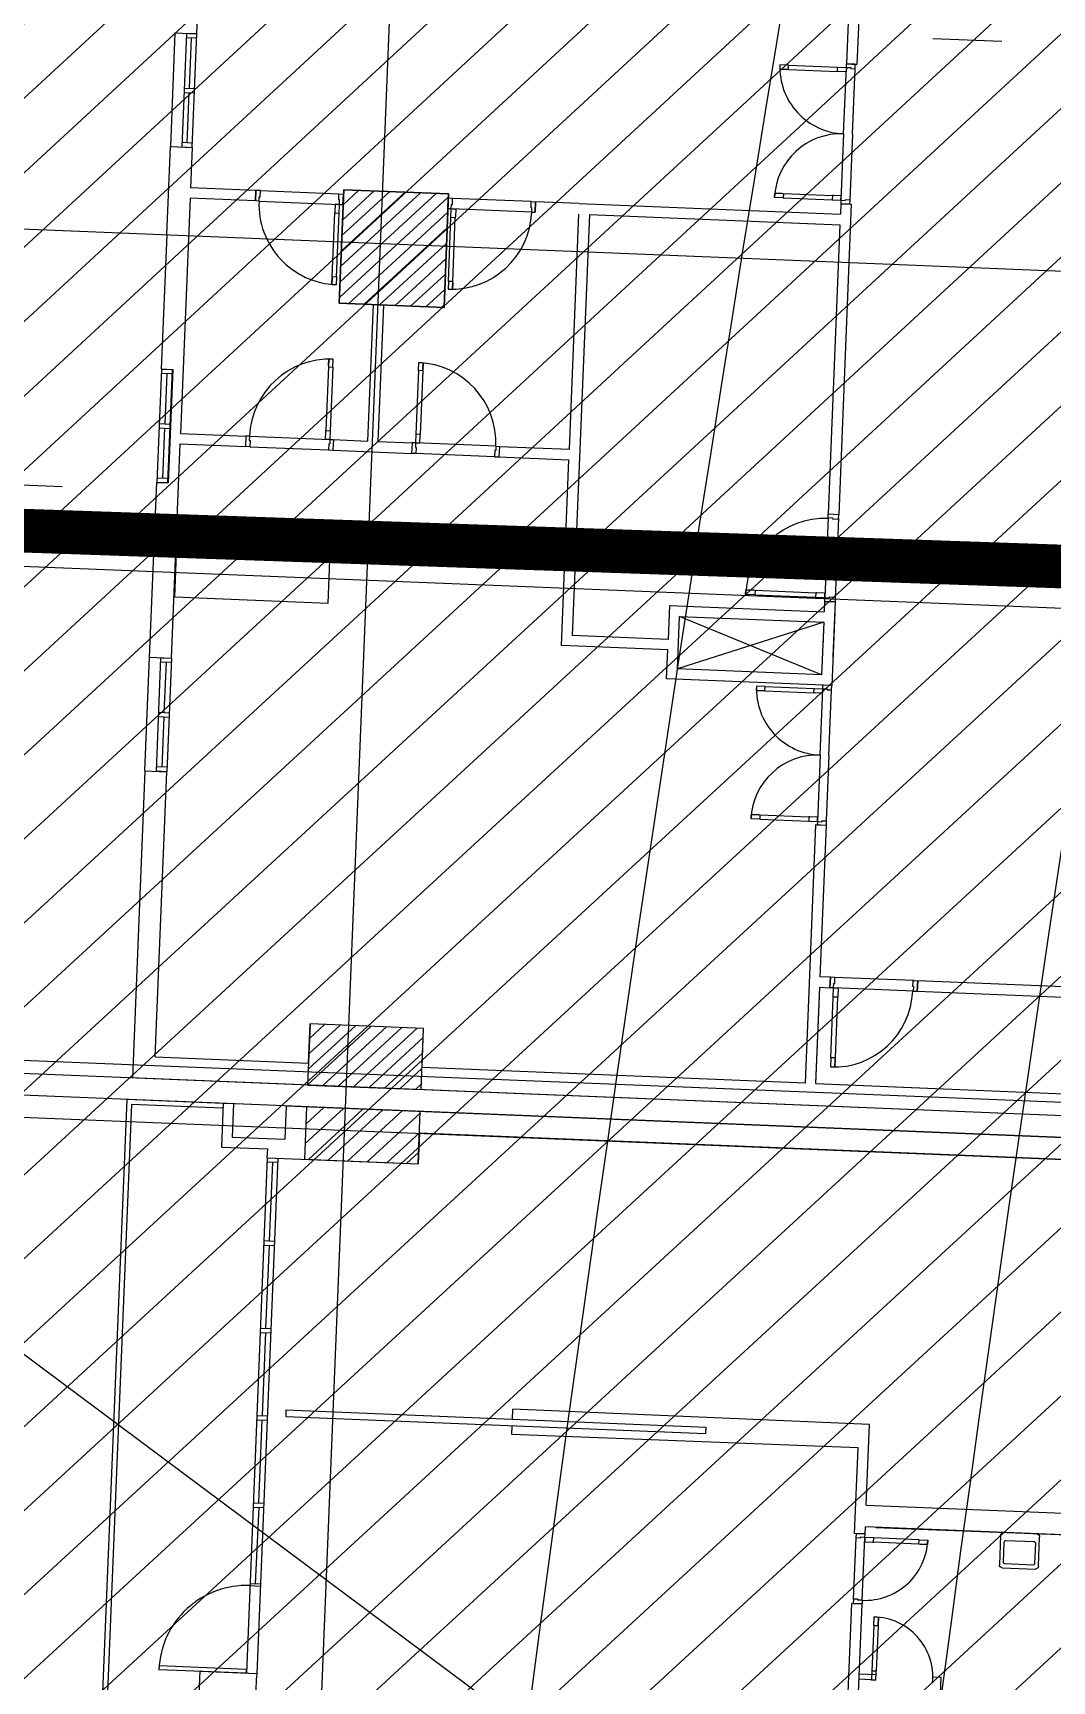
# Model space of a CAD drawing. Extents: x -678889171 to 586587, y -792238163 to 335485.
# Drawn here: x -678784306 to -678772655, y -791964873 to -791946020 of the extents above; entities that cross this region are included whole.
import ezdxf
from ezdxf.enums import TextEntityAlignment as Align

# ---------------------------------------------------------------- set-up
doc = ezdxf.new("R2010")
doc.units = 0
doc.header["$MEASUREMENT"] = 0
doc.layers.get('0').update_dxf_attribs({"color": 8})
for name, color, linetype in [('A-FLOR-PATT', 252, 'Continuous'), ('A-SITE-PATT', 252, 'Continuous'), ('A-WALL', 252, 'Continuous')]:
    doc.layers.add(name, color=color, linetype=linetype)
doc.layers.add('BASEMENT3 LAYOUT$0$A-TABL-TEXT', color=252, linetype='Continuous', lineweight=30)
doc.layers.add('BASEMENT3 LAYOUT$0$HATCH2', color=252, linetype='Continuous', lineweight=15)
doc.styles.add('Ground floor Towers$0$$Bas01-Rname$0$EN-SC', font='swissc.ttf')
doc.styles.add('Ground floor Towers$0$$Bas01-Rname$0$EN-SCL', font='swisscl.ttf')
doc.styles.add('Ground floor Towers$0$04-Ground Floor$0$V2-lower ground$0$LEVEL  FOR LICENSE LOWER GR$0$$LG- LEVEL$0$AR-SR', font='sarb.shx')

# ---------------------------------------------------------------- blocks, each defined once
blk = doc.blocks.new('A$C61C61320')
at = {"layer": 'BASEMENT3 LAYOUT$0$HATCH2'}
h = blk.add_hatch(dxfattribs=at)
h.set_pattern_fill('ANSI31', color=256, scale=5000, style=0)
h.set_pattern_definition([(45, (1320016.062358054, 343948.7931753235), (-441.9417382415922, 441.9417382415922), [])])
h.paths.add_polyline_path([(11086.00013759569, 20764.88754983409), (-87874.57371154218, 20764.88754983409), (-87874.57371154218, -14411.92520058152), (11086.00013759569, -14411.92520058152)])
h = blk.add_hatch(dxfattribs=at)
h.set_pattern_fill('JIS_WOOD', color=256, scale=1000, style=0)
h.set_pattern_definition([(45, (-845211.5632561638, -471074.8112416068), (-499.9999991609842, 499.9999991609843), [])])
edge = h.paths.add_edge_path()
edge.add_line((-87728.88771757309, -14436.92520058164), (11085.99286301623, -14077.61977391216))
edge.add_line((11085.9928630162, -14077.61977391216), (11086.00013759563, -61296.12011963065))
edge.add_line((11086.00013759569, -61296.12011963065), (-23868.16462742418, -60220.57708285929))
edge.add_line((-23868.16462742421, -60220.57708285929), (-23388.15647815715, -47455.2645226442))
edge.add_arc((-38984.06513334403, -44366.02445463254), 15898.9235792472, 348.7958745272753, 525.9866040010601)
edge.add_line((-54409.82303213701, -40516.12001080933), (-55179.78612954497, -49076.3717473704))
edge.add_line((-55179.78612954495, -49076.3717473704), (-87616.00626249687, -47227.09333388295))
edge.add_line((-87616.00626249681, -47227.09333388295), (-87728.88771757303, -14436.92520058164))
for p, q in [((-90972.05168082449, -13828.24198821562), (-77237.17682757345, -13828.24198821562)), ((-77137.17671792745, -14478.24204381582), (-90972.05168028758, -14478.24204381582))]:
    blk.add_line(p, q)
at = {"layer": 'BASEMENT3 LAYOUT$0$A-TABL-TEXT', "const_width": 500}
blk.add_lwpolyline([(-87874.57371154218, -14411.92520058152), (11006.35061529244, -13813.14535745487)], dxfattribs=at)
at = {"layer": 'BASEMENT3 LAYOUT$0$HATCH2'}
blk.add_lwpolyline([(11086.00013759569, 20764.88754983409), (-87874.57371154218, 20764.88754983409), (-87874.57371154218, -14411.92520058152), (11086.00013759569, -14411.92520058152)], close=True, dxfattribs=at)
blk = doc.blocks.new('2')
at = {"layer": 'BASEMENT3 LAYOUT$0$A-TABL-TEXT', "const_width": 500}
blk.add_lwpolyline([(28948.80462125619, 217778.7896551112), (130982.8937054502, 218396.6636916995)], dxfattribs=at)
blk = doc.blocks.new('GR')
at = {"layer": 'A-FLOR-PATT'}
for p, q in [((14105, 206210), (14105, 268485)), ((14105, 206210), (14105, 268485)), ((49525, 196905), (-15202.90004794695, 241219.0248279215)), ((11908.19866207241, 238768.6977118006), (11908.19900824467, 240846.1981943749)), ((19343.52326548564, 240458.5346703607), (19343.52326548564, 238726.1879070061)), ((19463.52326548564, 240458.5346703607), (19463.52326548564, 238726.1879070061)), ((20316.33870204818, 239057.6365864855), (21109.01647860371, 239057.6365864855)), ((11658.19890349785, 238768.6977074288), (11908.19866207241, 238768.6977118006)), ((11658.19890622146, 238768.6945887055), (11658.19891161431, 237468.6945887055)), ((11908.19891161527, 238768.6945887054), (11788.19891161527, 238768.6945887054)), ((11788.19891161527, 238768.6945887054), (11788.19891161496, 237468.6945887055)), ((11907.96081955491, 238718.6945887054), (11788.19891161527, 238718.6945887054)), ((11848.0798655851, 238143.6945887054), (11848.0798655851, 238718.6945887054)), ((11908.19891161496, 237468.6945887055), (11908.19891161527, 238768.6945887054)), ((18683.52326548561, 238686.1879070061), (18583.52326548564, 238686.1879070061)), ((18583.52326548564, 238686.1879070061), (18583.52326548564, 238636.1879070061)), ((18683.52326548561, 238636.1879070061), (18683.52326548561, 238686.1879070061)), ((18683.52326548561, 238686.1879070061), (19243.52326548567, 238686.1879070061)), ((19243.52326548567, 238636.1879070061), (19243.52326548567, 238686.1879070061)), ((19243.52326548567, 238686.1879070061), (19343.52326548564, 238686.1879070061)), ((19343.52326548564, 238726.1879070061), (19463.52326548566, 238726.1879070061)), ((19443.52326548557, 238726.1879070061), (19343.52326548564, 238726.1879070061)), ((19343.52326548564, 238686.1879070061), (19343.52326548564, 238726.1879070061)), ((19343.52326548564, 238686.1879070061), (19393.52326548562, 238686.1879070061)), ((19343.52326548564, 238686.1879070061), (19343.52326548564, 238636.1879070061)), ((19343.52326548564, 237926.1879070061), (19343.52326548564, 238686.1879070061)), ((19393.52326548562, 238686.1879070061), (19393.52326548562, 238676.1879070061)), ((19393.52326548562, 238676.1879070061), (19443.52326548557, 238676.1879070061)), ((19443.52326548557, 238676.1879070061), (19443.52326548557, 238726.1879070061)), ((19443.52326548557, 237926.1879070061), (19443.52326548557, 238676.1879070061)), ((18583.52326548564, 238636.1879070061), (18670.52326548562, 238636.1879070061)), ((18670.52326548562, 238636.1879070061), (18583.52326548564, 238636.1879070061)), ((18583.52326548564, 238636.1879070061), (18683.52326548561, 238636.1879070061)), ((18683.52326548561, 238636.1879070061), (19243.52326548567, 238636.1879070061)), ((19256.52326548567, 238636.1879070061), (19243.52326548567, 238636.1879070061)), ((19343.52326548564, 238636.1879070061), (19256.52326548567, 238636.1879070061)), ((11788.19891161511, 238143.6945887054), (11908.19891161511, 238143.6945887054)), ((11788.19891161511, 238093.6945887054), (11908.19891161511, 238093.6945887054)), ((11848.0798655851, 237518.6945887054), (11848.0798655851, 238093.6945887054)), ((19343.52326548564, 237926.1879070061), (19343.52326548564, 237166.1879070061)), ((19443.52326548557, 237926.1879070061), (19443.52326548557, 237176.1879070061)), ((11658.19884529053, 237468.6945865195), (11908.1989236602, 237468.6945908914)), ((11658.19890213564, 236456.1950698385), (11658.19890210596, 237468.6945865196)), ((11908.19891161498, 237518.6945887054), (11788.19891161527, 237518.6945887054)), ((11788.19891161496, 237468.6945887055), (11908.19891161496, 237468.6945887055)), ((11908.1989236602, 237468.6945908914), (11908.19892362259, 237006.1879071482)), ((18583.52326548564, 237166.1879070061), (18583.52326548564, 237216.1879070061)), ((18583.52326548564, 237216.1879070061), (18670.52326548562, 237216.1879070061)), ((18670.52326548562, 237216.1879070061), (18583.52326548564, 237216.1879070061)), ((18583.52326548564, 237216.1879070061), (18683.52326548561, 237216.1879070061)), ((18683.52326548561, 237216.1879070061), (18683.52326548561, 237166.1879070061)), ((18683.52326548561, 237216.1879070061), (19243.52326548567, 237216.1879070061)), ((19243.52326548567, 237216.1879070061), (19243.52326548567, 237166.1879070061)), ((19256.52326548567, 237216.1879070061), (19243.52326548567, 237216.1879070061)), ((19343.52326548564, 237216.1879070061), (19256.52326548567, 237216.1879070061)), ((19343.52326548564, 237166.1879070061), (19343.52326548564, 237216.1879070061)), ((19393.52326548562, 237176.1879070061), (19443.52326548557, 237176.1879070061)), ((19393.52326548562, 237166.1879070061), (19393.52326548562, 237176.1879070061)), ((19443.52326548557, 237176.1879070061), (19443.52326548557, 237126.1879070061)), ((12656.55980091986, 237006.1879070874), (11908.19892362259, 237006.1879071482)), ((12656.55980091986, 237006.1879070874), (12656.55980091985, 236886.1879070874)), ((12706.5598009199, 237006.1879070874), (12656.5598009199, 237006.1879070874)), ((12656.55980091985, 236886.1879070874), (12656.5598009199, 237006.1879070874)), ((12706.55980091987, 236936.1879070874), (12706.5598009199, 237006.1879070874)), ((12706.5598009199, 237006.1879070874), (13606.55980091958, 237006.1879070874)), ((13606.55980091958, 236936.1879070874), (13606.55980091958, 237006.1879070874)), ((13606.55980091958, 237006.1879070874), (13656.55980091958, 237006.1879070874)), ((13656.55980091953, 236886.1879070874), (13656.55980091958, 237006.1879070874)), ((13659.29500276934, 237055.3712831382), (14859.28548648393, 237055.3800672726)), ((13659.29500276936, 237055.3712831382), (13659.29500276936, 235755.3712831382)), ((14859.29500276936, 237055.3712831382), (13659.29500276936, 237055.3712831382)), ((13659.29500276927, 236883.1169821799), (13831.54930372769, 237055.3712831383)), ((13659.29500276933, 236706.3402868834), (14008.32599902432, 237055.3712831383)), ((13659.29500276933, 236529.5635915867), (14185.10269432096, 237055.3712831383)), ((13659.29500276933, 236352.7868962901), (14361.87938961759, 237055.3712831383)), ((13659.29500276933, 236176.0102009934), (14538.65608491423, 237055.3712831383)), ((13659.29500276933, 235999.2335056968), (14715.4327802108, 237055.3712831383)), ((13659.30451905475, 235755.3624990037), (13659.29500276934, 237055.3712831382)), ((13659.29500276933, 235822.4568104001), (14855.82552953716, 237018.987337168)), ((14906.55980092016, 237006.1879070874), (14856.55980092016, 237006.1879070874)), ((14856.55980092021, 236886.1879070874), (14856.55980092016, 237006.1879070874)), ((14859.28548648393, 237055.3800672726), (14859.29500276934, 235755.3712831382)), ((14859.29500276936, 235755.3712831382), (14859.29500276936, 237055.3712831382)), ((14906.55980092016, 236936.1879070874), (14906.55980092016, 237006.1879070874)), ((15806.55980091984, 237006.1879070874), (14906.55980092016, 237006.1879070874)), ((15806.55980091987, 236936.1879070874), (15806.55980091984, 237006.1879070874)), ((15806.55980091984, 237006.1879070874), (15856.55980091984, 237006.1879070874)), ((15856.55980091989, 237006.1879070061), (15856.55980091989, 236886.1879068516)), ((16356.55980091977, 237006.1879067866), (15856.55980091984, 237006.1879068272)), ((15856.55980091989, 236886.1879070874), (15856.55980091984, 237006.1879070874)), ((16356.55980091977, 237006.1879070061), (19343.52326548564, 237006.1879070061)), ((18683.52326548561, 237166.1879070061), (18583.52326548564, 237166.1879070061)), ((18683.52326548561, 237166.1879070061), (19243.52326548567, 237166.1879070061)), ((19243.52326548567, 237166.1879070061), (19343.52326548564, 237166.1879070061)), ((19343.52326548564, 237166.1879070061), (19393.52326548562, 237166.1879070061)), ((19343.52326548564, 237166.1879070061), (19343.52326548564, 237126.1879070061)), ((19343.52326548564, 237126.1879070061), (19343.52326548564, 237006.1879070061)), ((19343.52326548564, 237126.1879070061), (19463.52326548564, 237126.1879070061)), ((19443.52326548557, 237126.1879070061), (19343.52326548564, 237126.1879070061)), ((19463.52326548564, 237126.1879070061), (19463.52326548564, 233573.861715248)), ((11908.19892361283, 236886.1879071482), (11908.19892339388, 234193.6981915047)), ((12656.55980091985, 236886.1879070874), (11908.19892361283, 236886.1879071482)), ((12696.5598009199, 236886.1879070874), (12656.55980091985, 236886.1879070874)), ((12696.5598009199, 236886.1879070874), (12696.5598009199, 236936.1879070874)), ((12696.5598009199, 236936.1879070874), (12706.55980091987, 236936.1879070874)), ((12696.55980091993, 236886.1879070874), (13616.55980091958, 236886.1879070874)), ((13616.55980091958, 236886.1879070874), (13566.55980091961, 236886.1879070874)), ((13566.55980091961, 236886.1879070874), (13566.55980091961, 236799.1879070874)), ((13566.55980091961, 236799.1879070874), (13566.55980091961, 236786.1879070874)), ((13616.55980091958, 236936.1879070874), (13606.55980091958, 236936.1879070874)), ((13616.55980091958, 236886.1879070874), (13616.55980091958, 236936.1879070874)), ((13616.55980091958, 236786.1879070874), (13616.55980091958, 236886.1879070874)), ((13616.55980091958, 236886.1879070874), (13656.55980091953, 236886.1879070874)), ((13768.98617080413, 235755.3712831383), (14855.82552953716, 236842.2106418713)), ((14896.55980092016, 236886.1879070874), (14856.55980092021, 236886.1879070874)), ((14896.55980092016, 236886.1879070874), (14896.55980092016, 236936.1879070874)), ((14896.55980092016, 236936.1879070874), (14906.55980092016, 236936.1879070874)), ((14896.55980092016, 236786.1879070874), (14896.55980092016, 236886.1879070874)), ((14896.55980092016, 236886.1879070874), (14946.55980092013, 236886.1879070874)), ((15816.55980091981, 236886.1879070874), (14896.55980092016, 236886.1879070874)), ((14946.55980092013, 236886.1879070874), (14946.55980092013, 236799.1879070874)), ((14946.55980092013, 236799.1879070874), (14946.55980092013, 236786.1879070874)), ((15816.55980091984, 236936.1879070874), (15806.55980091987, 236936.1879070874)), ((15816.55980091984, 236886.1879070874), (15816.55980091984, 236936.1879070874)), ((15816.55980091984, 236886.1879070874), (15856.55980091989, 236886.1879070874)), ((16356.55980091985, 234193.6981915048), (16356.55980091977, 236886.1879067866)), ((16476.55980091977, 236886.1879070061), (16476.55980091991, 232066.1981952236)), ((16476.55980091977, 236886.1879070061), (19343.52326548564, 236886.1879070061)), ((19343.52326548564, 236886.1879070061), (19343.52326548564, 233573.861715248)), ((13566.55980091961, 236786.1879070874), (13616.55980091958, 236786.1879070874)), ((13566.55980091961, 236056.1879070876), (13566.55980091961, 236786.1879070874)), ((13616.55980091958, 236056.1879070876), (13616.55980091958, 236786.1879070874)), ((13945.76286610076, 235755.3712831383), (14855.82552953716, 236665.4339465747)), ((14946.55980092013, 236786.1879070874), (14896.55980092016, 236786.1879070874)), ((14896.55980092016, 236056.1879070876), (14896.55980092016, 236786.1879070874)), ((14946.55980092013, 236056.1879070876), (14946.55980092013, 236786.1879070874)), ((58315, 236455), (-2250.000000000029, 236455)), ((11658.19890213564, 236456.1950697523), (11658.19890209065, 234921.642671832)), ((14122.5395613974, 235755.3712831383), (14855.82552953716, 236488.6572512781)), ((14299.31625669403, 235755.3712831383), (14855.82552953716, 236311.8805559814)), ((13566.55980091961, 236056.1879070876), (13616.55980091958, 236056.1879070876)), ((13566.55980091961, 235966.1879070876), (13566.55980091961, 236056.1879070876)), ((13566.55980091961, 235966.1879070876), (13566.55980091961, 236043.1879070876)), ((13566.55980091961, 236043.1879070876), (13566.55980091961, 235966.1879070876)), ((13616.55980091958, 236056.1879070876), (13616.55980091958, 235966.1879070876)), ((14476.09295199066, 235755.3712831383), (14855.82552953728, 236135.1038606849)), ((14946.55980092013, 236056.1879070876), (14896.55980092016, 236056.1879070876)), ((14896.55980092016, 236056.1879070876), (14896.55980092016, 235966.1879070876)), ((14946.55980092013, 235966.1879070876), (14946.55980092013, 236056.1879070876)), ((14946.55980092013, 235966.1879070876), (14946.55980092013, 236043.1879070876)), ((14946.55980092013, 236043.1879070876), (14946.55980092013, 235966.1879070876)), ((13616.55980091958, 235966.1879070876), (13566.55980091961, 235966.1879070876)), ((14652.8696472873, 235755.3712831383), (14855.82552953722, 235958.3271653882)), ((14896.55980092016, 235966.1879070876), (14946.55980092013, 235966.1879070876)), ((13659.29500276936, 235755.3712831382), (14859.29500276936, 235755.3712831382)), ((14859.29500276934, 235755.3712831382), (13659.30451905475, 235755.3624990037)), ((14046.55980091985, 235755.3653337783), (14046.55980091989, 234193.6981915048)), ((14166.55980091985, 235755.3662121987), (14166.55980091989, 234193.6981915047)), ((14829.64634258393, 235755.3712831383), (14855.82552953722, 235781.5504700916)), ((13616.55980091985, 235113.6981915045), (13566.55980091988, 235113.6981915045)), ((13566.55980091988, 235113.6981915045), (13566.55980091988, 235036.6981915045)), ((13566.55980091988, 235036.6981915045), (13566.55980091988, 235113.6981915045)), ((13566.55980091988, 235113.6981915045), (13566.55980091988, 235023.6981915045)), ((13616.55980091985, 235023.6981915045), (13616.55980091985, 235113.6981915045)), ((14596.55980091975, 235023.6981915045), (14596.55980091975, 235113.6981915045)), ((14596.55980091975, 235113.6981915045), (14646.55980091972, 235113.6981915045)), ((14646.55980091972, 235113.6981915045), (14646.55980091972, 235036.6981915045)), ((14646.55980091972, 235036.6981915045), (14646.55980091972, 235113.6981915045)), ((14646.55980091972, 235113.6981915045), (14646.55980091972, 235023.6981915045)), ((11658.19896317475, 234921.6457893555), (11788.1995063474, 234921.6457870373)), ((11663.19907629424, 233621.6457892664), (11663.19907629393, 234921.6457892664)), ((11663.19907629393, 234921.6457892664), (11783.19907629393, 234921.6457892664)), ((11783.19907629393, 234921.6457892664), (11783.19907629424, 233621.6457892664)), ((11788.1995063474, 234921.6457870373), (11788.19950601112, 233621.6426672404)), ((13566.55980091988, 235023.6981915045), (13616.55980091985, 235023.6981915045)), ((13566.55980091988, 235023.6981915045), (13566.55980091988, 234293.6981915047)), ((13616.55980091985, 235023.6981915045), (13616.55980091985, 234293.6981915047)), ((14646.55980091972, 235023.6981915045), (14596.55980091975, 235023.6981915045)), ((14596.55980091975, 235023.6981915045), (14596.55980091975, 234293.6981915047)), ((14646.55980091972, 235023.6981915045), (14646.55980091972, 234293.6981915047)), ((11783.19907629394, 234871.6457892664), (11663.19907629424, 234871.6457892664)), ((11723.08003026406, 234871.6457892664), (11723.08003026406, 234296.6457892664)), ((11663.19907629407, 234296.6457892664), (11783.19907629407, 234296.6457892664)), ((11663.19907629407, 234246.6457892664), (11783.19907629407, 234246.6457892664)), ((11723.08003026406, 234246.6457892664), (11723.08003026406, 233671.6457892664)), ((11908.19892339388, 234193.6981915047), (12656.55980091986, 234193.6981915047)), ((12696.55980092017, 234193.6981915048), (12656.55980092012, 234193.6981915048)), ((12656.55980092012, 234193.6981915048), (12656.55980092017, 234073.6981915048)), ((12656.55980091986, 234193.6981915047), (12656.55980091985, 234073.6981915047)), ((12696.55980092017, 234193.6981915048), (12696.55980092017, 234143.6981915048)), ((12696.5598009202, 234193.6981915048), (13616.55980091985, 234193.6981915048)), ((13566.55980091988, 234293.6981915047), (13616.55980091985, 234293.6981915047)), ((13566.55980091988, 234280.6981915047), (13566.55980091988, 234293.6981915047)), ((13566.55980091988, 234193.6981915048), (13566.55980091988, 234280.6981915047)), ((13616.55980091985, 234193.6981915048), (13566.55980091988, 234193.6981915048)), ((13616.55980091985, 234293.6981915047), (13616.55980091985, 234193.6981915048)), ((13616.55980091985, 234193.6981915048), (13616.55980091985, 234143.6981915048)), ((13616.55980091985, 234193.6981915048), (13656.5598009198, 234193.6981915048)), ((13656.5598009198, 234193.6981915048), (14046.55980091989, 234193.6981915048)), ((13656.5598009198, 234193.6981915048), (13656.55980091985, 234073.6981915048)), ((13656.5598009198, 234193.6981915048), (13656.5598009198, 234073.6981915048)), ((14166.55980091989, 234193.6981915047), (14556.5598009198, 234193.6981915047)), ((14556.5598009198, 234193.6981915048), (14556.5598009198, 234073.6981915047)), ((14596.55980091975, 234193.6981915048), (14556.5598009198, 234193.6981915048)), ((14556.5598009198, 234193.6981915048), (14556.55980091975, 234073.6981915048)), ((14646.55980091972, 234293.6981915047), (14596.55980091975, 234293.6981915047)), ((14596.55980091975, 234293.6981915047), (14596.55980091975, 234193.6981915048)), ((14596.55980091975, 234193.6981915048), (14596.55980091975, 234143.6981915048)), ((14596.55980091975, 234193.6981915048), (14646.55980091972, 234193.6981915048)), ((15516.5598009194, 234193.6981915048), (14596.55980091975, 234193.6981915048)), ((14646.55980091972, 234280.6981915047), (14646.55980091972, 234293.6981915047)), ((14646.55980091972, 234193.6981915048), (14646.55980091972, 234280.6981915047)), ((15516.55980091943, 234193.6981915048), (15516.55980091943, 234143.6981915048)), ((15516.55980091943, 234193.6981915048), (15556.55980091948, 234193.6981915048)), ((15556.55980091989, 234193.6981915048), (16356.55980091985, 234193.6981915048)), ((15556.55980091989, 234193.6981915047), (15556.55980091989, 234073.6981915048)), ((15556.55980091948, 234193.6981915048), (15556.55980091943, 234073.6981915048)), ((11908.19898481485, 231621.6429382163), (11908.19857623083, 234073.6981915047)), ((11908.19857623083, 234073.6981915047), (12656.55980091985, 234073.6981915047)), ((12706.55980092017, 234073.6981915048), (12656.55980092017, 234073.6981915048)), ((12696.55980092017, 234143.6981915048), (12706.55980092014, 234143.6981915048)), ((12706.55980092014, 234143.6981915048), (12706.55980092017, 234073.6981915048)), ((12706.55980092017, 234073.6981915048), (13606.55980091985, 234073.6981915048)), ((13606.55980091985, 234143.6981915048), (13606.55980091985, 234073.6981915048)), ((13616.55980091985, 234143.6981915048), (13606.55980091985, 234143.6981915048)), ((13606.55980091985, 234073.6981915048), (13656.55980091985, 234073.6981915048)), ((13656.5598009198, 234073.6981915047), (14556.5598009198, 234073.6981915048)), ((14606.55980091975, 234073.6981915048), (14556.55980091975, 234073.6981915048)), ((14596.55980091975, 234143.6981915048), (14606.55980091975, 234143.6981915048)), ((14606.55980091975, 234143.6981915048), (14606.55980091975, 234073.6981915048)), ((15506.55980091943, 234073.6981915048), (14606.55980091975, 234073.6981915048)), ((15516.55980091943, 234143.6981915048), (15506.55980091946, 234143.6981915048)), ((15506.55980091946, 234143.6981915048), (15506.55980091943, 234073.6981915048)), ((15506.55980091943, 234073.6981915048), (15556.55980091943, 234073.6981915048)), ((15556.55980091989, 234073.6981915048), (16356.55980091985, 234073.6981915048)), ((16356.55980091991, 231946.1981952236), (16356.55980091985, 234073.6981915048)), ((11658.19896347015, 231621.6429382163), (11658.19896312844, 233621.6426695586)), ((11658.19896312844, 233621.6426695586), (11788.19950601112, 233621.6426672404)), ((11782.96098423387, 233671.6457892664), (11663.19907629424, 233671.6457892664)), ((11783.19907629424, 233621.6457892664), (11663.19907629424, 233621.6457892664)), ((19343.52326548564, 233573.861715248), (19463.52326548563, 233573.861715248)), ((19343.52326548527, 233531.7563033642), (19343.52326548527, 233573.8615599846)), ((19343.52326548527, 233573.8615599846), (19463.52326548548, 233573.8615599847)), ((19343.52326548527, 233531.7563033642), (19396.15483626068, 233531.7563033642)), ((19343.52326548527, 233531.7563033642), (19343.52326548527, 232615.9669718686)), ((19396.15483626068, 233531.7563033642), (19396.15483626068, 233521.2299892091)), ((19396.15483626068, 233521.2299892091), (19463.52326548548, 233521.2299892092)), ((19463.52326548548, 233521.2299892092), (19463.52326548548, 233573.8615599847)), ((19463.52326548524, 233531.7564586276), (19463.52326548524, 232615.9671271321)), ((11918.99694034879, 232918.6981978429), (13668.99657010812, 232918.6981978429)), ((11918.99694034879, 232318.6981978429), (11918.99694034879, 232918.6981978429)), ((13668.99657010812, 232918.6981978429), (13668.99657010812, 232318.6981978429)), ((18438.26024814518, 232615.9669718686), (18438.26024814518, 232668.5985426441)), ((18438.26024814518, 232668.5985426441), (18529.83918129452, 232668.5985426441)), ((18529.83918129452, 232668.5985426441), (18438.26024814518, 232668.5985426441)), ((18438.26024814518, 232668.5985426441), (18543.52338969635, 232668.5985426441)), ((18543.52338969635, 232668.5985426441), (18543.52338969635, 232615.9669718686)), ((18543.52338969635, 232668.5985426441), (19238.26012393422, 232668.5985426441)), ((19238.26012393422, 232668.5985426441), (19238.26012393422, 232615.9669718686)), ((19251.94433233558, 232668.5985426441), (19238.26012393422, 232668.5985426441)), ((19343.52326548527, 232668.5985426441), (19251.94433233558, 232668.5985426441)), ((19343.52326548527, 232615.9669718686), (19343.52326548527, 232668.5985426441)), ((-2250.000000000029, 232605), (106690.0000000001, 232605)), ((18543.52338969635, 232615.9669718686), (18438.26024814518, 232615.9669718686)), ((18543.52338969635, 232615.9669718686), (19238.26012393422, 232615.9669718686)), ((19238.26012393422, 232615.9669718686), (19343.52326548527, 232615.9669718686)), ((19343.52326548527, 232615.9669718686), (19396.15483626068, 232615.9669718686)), ((19343.52326548527, 232615.9669718686), (19343.52326548527, 232573.861715248)), ((19343.52326548564, 232573.861715248), (19343.52326548564, 232453.8617152479)), ((19343.52326548564, 232573.861715248), (19463.52326548564, 232573.861715248)), ((19463.52326548548, 232573.8617152481), (19343.52326548527, 232573.861715248)), ((19396.15483626068, 232626.4932860239), (19463.52326548548, 232626.493286024)), ((19396.15483626068, 232615.9669718686), (19396.15483626068, 232626.4932860239)), ((19463.52326548548, 232626.493286024), (19463.52326548548, 232573.8617152481)), ((19463.52326548564, 232573.861715248), (19463.52326548564, 231946.1981952235)), ((13668.99657010812, 232318.6981978429), (11918.99694034879, 232318.6981978429)), ((17573.52288676775, 232453.8617152479), (17573.52288676775, 232066.1981952236)), ((17573.52288676775, 232453.8617152479), (19343.52326548564, 232453.8617152479)), ((17693.52288676775, 232333.8617152479), (19343.52288676743, 232333.8617152479)), ((17693.52288676775, 231733.8617152479), (17693.52288676775, 232333.8617152479)), ((19343.52288676795, 232333.8617152479), (17693.52288676775, 231733.8617152479)), ((19343.52288676795, 231733.8617152479), (17693.52288676775, 232333.8617152479)), ((19343.52288676743, 232333.8617152479), (19343.52288676743, 231733.8617152479)), ((19343.52326548564, 232333.8617152479), (19343.52326548564, 232066.1981952235)), ((19463.52288676743, 232453.8617152479), (19463.52288676743, 231613.8617152479)), ((17573.52288676775, 231946.1981952236), (16356.55980091991, 231946.1981952236)), ((17573.52288676775, 232066.1981952236), (16476.55980091991, 232066.1981952236)), ((17573.52288676775, 231613.8617152479), (17573.52288676775, 231946.1981952236)), ((19343.52288676743, 231733.8617152479), (17693.52288676775, 231733.8617152479)), ((11658.19896346638, 231621.6429382163, -2.802085448405412e-08), (11908.19899236019, 231621.6429426744, -2.80295689673059e-08)), ((11658.19896303835, 230321.6429369718, -2.802085448405405e-08), (11658.1989684312, 231621.6429369718, -2.802085448405405e-08)), ((11788.19896843216, 230321.6429369718, -2.751100456634101e-08), (11788.19896843185, 231621.6429369718, -2.751100456634101e-08)), ((11788.19896843185, 231621.6429369718, -2.751100456634101e-08), (11908.19896843185, 231621.6429369718, -2.751100456634101e-08)), ((11908.19896843187, 231571.6429369718, -2.811568035833447e-08), (11788.19896843216, 231571.6429369718, -2.751100456634101e-08)), ((11848.07992240199, 231571.6429369718, -2.781274259356694e-08), (11848.07992240199, 230996.6429369718, -2.781274259356694e-08)), ((11908.19896843185, 231621.6429369718, -2.751100456634101e-08), (11908.19896843216, 230321.6429369718, -2.751100456634101e-08)), ((19463.52288676743, 231613.8617152479), (17573.52288676775, 231613.8617152479)), ((18703.52288676747, 231573.8617152479), (18603.5228867675, 231573.8617152479)), ((18603.5228867675, 231573.8617152479), (18603.5228867675, 231523.861715248)), ((18603.5228867675, 231523.861715248), (18690.52288676747, 231523.861715248)), ((18690.52288676747, 231523.861715248), (18603.5228867675, 231523.861715248)), ((18603.5228867675, 231523.861715248), (18703.52288676747, 231523.861715248)), ((18703.52288676747, 231523.861715248), (18703.52288676747, 231573.8617152479)), ((18703.52288676747, 231573.8617152479), (19263.52288676753, 231573.8617152479)), ((18703.52288676747, 231523.861715248), (19263.52288676753, 231523.861715248)), ((19263.52288676753, 231523.861715248), (19263.52288676753, 231573.8617152479)), ((19263.52288676753, 231573.8617152479), (19363.5228867675, 231573.8617152479)), ((19276.52288676753, 231523.861715248), (19263.52288676753, 231523.861715248)), ((19363.5228867675, 231523.861715248), (19276.52288676753, 231523.861715248)), ((19463.52288676743, 231613.8617152479), (19363.5228867675, 231613.8617152479)), ((19363.5228867675, 231573.8617152479), (19363.5228867675, 231613.8617152479)), ((19363.5228867675, 231573.8617152479), (19413.52288676748, 231573.8617152479)), ((19363.5228867675, 231573.8617152479), (19363.5228867675, 231523.861715248)), ((19363.5228867675, 230813.8617152479), (19363.5228867675, 231573.8617152479)), ((19413.52288676748, 231573.8617152479), (19413.52288676748, 231563.8617152479)), ((19413.52288676748, 231563.8617152479), (19463.52288676743, 231563.8617152479)), ((19463.52288676743, 231563.8617152479), (19463.52288676743, 231613.8617152479)), ((19463.52288676743, 230813.8617152479), (19463.52288676743, 231563.8617152479)), ((11788.198968432, 230996.6429369718, -2.751100456634101e-08), (11908.198968432, 230996.6429369718, -2.751100456634101e-08)), ((11788.198968432, 230946.6429369718, -2.751100456634101e-08), (11908.198968432, 230946.6429369718, -2.751100456634101e-08)), ((11848.07992240199, 230946.6429369718, -2.781274259356694e-08), (11848.07992240199, 230371.6429369718, -2.781274259356694e-08)), ((19363.5228867675, 230813.8617152479), (19363.5228867675, 230053.8617152479)), ((19463.52288676743, 230813.8617152479), (19463.52288676743, 230063.8617152479)), ((11658.1989037342, 230321.6429382163, -2.802085448196447e-08), (11908.19899050162, 230321.6429426743, -2.80295689673059e-08)), ((11658.1989037342, 230321.6429382163), (11658.1989037342, 226807.2430791027)), ((11907.9608763718, 230371.6429369718, -2.811448062079288e-08), (11788.19896843216, 230371.6429369718, -2.751100456634101e-08)), ((11908.19896843216, 230321.6429369718, -2.751100456634101e-08), (11788.19896843216, 230321.6429369718, -2.751100456634101e-08)), ((11908.19892523408, 227057.2405763307), (11908.19944976356, 230321.6434227918, -2.811448062079288e-08)), ((18603.5228867675, 230053.8617152479), (18603.5228867675, 230103.8617152479)), ((18603.5228867675, 230103.8617152479), (18690.52288676747, 230103.8617152479)), ((18690.52288676747, 230103.8617152479), (18603.5228867675, 230103.8617152479)), ((18603.5228867675, 230103.8617152479), (18703.52288676747, 230103.8617152479)), ((18703.52288676747, 230053.8617152479), (18603.5228867675, 230053.8617152479)), ((18703.52288676747, 230103.8617152479), (18703.52288676747, 230053.8617152479)), ((18703.52288676747, 230103.8617152479), (19263.52288676753, 230103.8617152479)), ((18703.52288676747, 230053.8617152479), (19263.52288676753, 230053.8617152479)), ((19263.52288676753, 230103.8617152479), (19263.52288676753, 230053.8617152479)), ((19276.52288676753, 230103.8617152479), (19263.52288676753, 230103.8617152479)), ((19263.52288676753, 230053.8617152479), (19363.5228867675, 230053.8617152479)), ((19363.5228867675, 230103.8617152479), (19276.52288676753, 230103.8617152479)), ((19343.52288676743, 230013.8617152479), (19343.52288676743, 227057.1661402818)), ((19463.52288676743, 230013.8617152479), (19343.52288676743, 230013.8617152479)), ((19363.5228867675, 230053.8617152479), (19363.5228867675, 230103.8617152479)), ((19363.5228867675, 230053.8617152479), (19413.52288676748, 230053.8617152479)), ((19363.5228867675, 230053.8617152479), (19363.5228867675, 230013.8617152479)), ((19463.52288676743, 230013.8617152479), (19363.5228867675, 230013.8617152479)), ((19413.52288676748, 230063.8617152479), (19463.52288676743, 230063.8617152479)), ((19413.52288676748, 230053.8617152479), (19413.52288676748, 230063.8617152479)), ((19463.52288676743, 230063.8617152479), (19463.52288676743, 230013.8617152479)), ((19463.52288676743, 230013.8617152479), (19463.52288676743, 228279.6981496802)), ((19583.52288343456, 228279.6981512408), (19463.52288676743, 228279.6981496802)), ((19463.52288343455, 228159.6981496802), (19583.52288343456, 228159.6981509915)), ((19463.52288343455, 228159.6981496802), (19463.52288343455, 227057.1649389453)), ((19583.52389422707, 228159.6981525522), (19583.52389422707, 228279.6981528014)), ((19583.52404949048, 228279.6981512408), (19583.52404949039, 228159.6981512406)), ((19636.15562026639, 228279.6981512408), (19583.52404949048, 228279.6981512408)), ((19625.62930611107, 228159.6981512406), (19583.52404949039, 228159.6981512406)), ((19625.62930611107, 228159.6981512406), (19625.62930611107, 228212.329722016)), ((19625.62930611107, 228212.329722016), (19636.15562026633, 228212.329722016)), ((19625.62930611107, 228054.4350096895), (19625.62930611107, 228159.6981512406)), ((19625.62930611107, 228159.6981512406), (19678.26087688654, 228159.6981512406)), ((20541.41863760666, 228159.6981512406), (19625.62930611107, 228159.6981512406)), ((20541.41879287006, 228279.6981512406), (19625.62946137448, 228279.6981512406)), ((19636.15562026633, 228212.329722016), (19636.15562026639, 228279.6981512408)), ((19678.26087688654, 228159.6981512406), (19678.26087688654, 228068.1192180909)), ((20530.89232345152, 228212.329722016), (20530.89232345158, 228279.6981512408)), ((20530.89232345158, 228279.6981512408), (20583.52389422707, 228279.6981512408)), ((20541.41863760666, 228212.329722016), (20530.89232345152, 228212.329722016)), ((20541.41863760666, 228159.6981512406), (20541.41863760666, 228212.329722016)), ((20541.41863760666, 228159.6981512406), (20583.52389422699, 228159.6981512406)), ((20583.52389422699, 228159.6981512406), (20583.52389422707, 228279.6981512408)), ((23106.11778931733, 228279.6981512408), (20583.52389422707, 228279.6981512408)), ((20583.52389422707, 228279.6981512408), (20583.52389422707, 228159.6981512408)), ((20583.52389422707, 228159.6981512408), (23106.11778931733, 228159.6981512408)), ((19463.52288676743, 228058.7313495115), (19463.52288676743, 227057.1649389452)), ((19678.26087688654, 228054.4350096895), (19625.62930611107, 228054.4350096895)), ((19625.62930611107, 227359.6982754517), (19625.62930611107, 228054.4350096895)), ((19678.26087688654, 228068.1192180909), (19678.26087688654, 228054.4350096895)), ((19678.26087688654, 227359.6982754517), (19678.26087688654, 228054.4350096895)), ((13660.93413144842, 227505.3815177074), (13660.93413144842, 226805.3815133376)), ((14960.93413144842, 227505.3815133376), (13660.93413144842, 227505.3815177074)), ((13660.93413144833, 227338.8145648405), (13827.5010837554, 227505.3815171476)), ((13660.93413144833, 227162.0378695439), (14004.27777845779, 227505.3815165533)), ((13660.93413144833, 226985.2611742473), (14181.05447316018, 227505.3815159591)), ((13660.93413144833, 226808.4844789506), (14357.83116786263, 227505.3815153649)), ((13660.93413196476, 227057.2230294579), (13660.9341308735, 227505.3815177221)), ((14960.9341314484, 227505.3815177221), (13660.9341308735, 227505.3815177221)), ((13834.60786113207, 226805.3815133377), (14534.60786256508, 227505.3815147707)), ((14011.3845564287, 226805.3815133377), (14711.38455726753, 227505.3815141766)), ((14188.16125172534, 226805.3815133377), (14888.16125196987, 227505.3815135823)), ((14364.93794702197, 226805.3815133377), (14960.93413144856, 227401.3776977643)), ((14960.93413144842, 226805.3815133376), (14960.93413144842, 227505.3815133376)), ((14960.9341314484, 227057.2085882939), (14960.9341314484, 227505.3815177221)), ((14541.71464231861, 226805.3815133377), (14960.93413144845, 227224.6010024676)), ((19678.26087688654, 227359.6982754517), (19625.62930611107, 227359.6982754517)), ((19625.62930611107, 227359.6982754517), (19625.62930611107, 227254.4351339005)), ((19625.62930611107, 227254.4351339005), (19678.26087688654, 227254.4351339005)), ((19678.26087688654, 227254.4351339005), (19678.26087688654, 227359.6982754517)), ((19678.26087688654, 227254.4351339005), (19678.26087688654, 227346.0140670498)), ((19678.26087688654, 227346.0140670498), (19678.26087688654, 227254.4351339005)), ((11908.19892523408, 227057.2405763307), (13660.93413196476, 227057.2230294579)), ((14718.49133761524, 226805.3815133377), (14960.93413144845, 227047.8243071709)), ((19343.52288676743, 227057.1857472874), (14960.9341314484, 227057.2085882939)), ((19463.52288676743, 227057.1851218761), (23105.59195187066, 227057.1661402814)), ((106690.0000000001, 226955.0000000001), (-2250.000000000029, 226955)), ((55580, 226805), (4670, 226805)), ((54319.33480194781, 226805.3815140488), (11635.9341053524, 226805.8043177102)), ((13660.93413144842, 226805.3815133376), (14960.93413144842, 226805.3815133376)), ((14895.26803291187, 226805.3815133377), (14960.93413144845, 226871.0476118743)), ((53890, 226555), (4670, 226555)), ((12705.5412069278, 226556.1975587391), (11602.18021907084, 226556.2110405059)), ((11602.18021907084, 226556.2110405059), (11602.18021907084, 219140.9598198433)), ((12705.5412069278, 226500.1788482069), (11658.1989295989, 226500.1916454911)), ((11658.1989295989, 226500.1916454911), (11658.1989295989, 219140.9598198433)), ((12825.54120692779, 226556.2024577998), (12705.54120692779, 226556.2033483189)), ((12705.54120692779, 226556.2033483189), (12705.54120692779, 226056.284894659)), ((12825.54120692779, 226556.2024577998), (12825.54120692779, 226176.284894659)), ((13425.81445307521, 226556.0294176178), (13425.70821012441, 226176.284894659)), ((13425.81445307521, 226556.0294176178), (24883.51139609102, 226556.1981372058)), ((13660.93145650829, 226358.8798724631, -6.574195595121094e-08), (13856.71634403945, 226554.6647599943, -6.574195595121094e-08)), ((13660.93145650829, 226134.3734694364, -6.574195595121094e-08), (14081.22274631151, 226554.6647592396, -6.574195595121094e-08)), ((13660.93145650826, 226554.6647606523, -6.574195595121094e-08), (13660.93145650826, 225954.6647562826, -6.574195595121094e-08)), ((14960.93145650826, 226554.6647562826, -6.574195595121094e-08), (13660.93145650826, 226554.6647606523, -6.574195595121094e-08)), ((13705.7291463812, 225954.6647562826, -6.574195595121094e-08), (14305.7291485836, 226554.664758485, -6.574195595121094e-08)), ((13930.23554940795, 225954.6647562826, -6.574195595121094e-08), (14530.23555085569, 226554.6647577304, -6.574195595121094e-08)), ((14154.74195243468, 225954.6647562826, -6.574195595121094e-08), (14754.74195312776, 226554.6647569757, -6.574195595121094e-08)), ((14379.2483554614, 225954.6647562826, -6.574195595121094e-08), (14960.93145650826, 226536.3478573295, -6.574195595121094e-08)), ((14960.93145650826, 225954.6647562826, -6.574195595121094e-08), (14960.93145650826, 226554.6647562826, -6.574195595121094e-08)), ((-2249.999999999971, 226305), (106689.9999999999, 226305)), ((14603.75475848815, 225954.6647562826, -6.574195595121094e-08), (14960.93145650826, 226311.8414543027, -6.574195595121094e-08)), ((24883.51139609102, 226306.1981371787), (14960.93145650823, 226306.0520228586)), ((14960.93145650823, 226306.0520228586), (14960.93145650823, 225954.6647562826)), ((12705.54120692779, 226056.284894659), (13235.42929527561, 226056.284894659)), ((12825.54120692779, 226176.284894659), (13425.70821012441, 226176.284894659)), ((13235.42929527561, 225956.1981328361), (13235.42929527561, 226056.284894659)), ((14828.26116151485, 225954.6647562826, -6.574195595121094e-08), (14960.93145650829, 226087.3350512761, -6.574195595121094e-08)), ((13235.42929527561, 225956.1981328361), (14960.93145650823, 225956.198132836)), ((13235.42930792519, 225956.198132836), (13235.42929527562, 220056.1981378759)), ((13355.42929527561, 225906.1981328361), (13235.42929527561, 225906.1981330933)), ((13295.42930781798, 225906.1981329647), (13295.42930588838, 225006.1981327075)), ((13355.42930792519, 225956.1981328361), (13355.42929527562, 220056.1981376187)), ((13660.93145650826, 225954.6647562826, -6.574195595121094e-08), (14960.93145650826, 225954.6647562826, -6.574195595121094e-08)), ((13235.42930604918, 225006.1981328361), (13355.42930604915, 225006.1981325788)), ((13235.429305942, 224956.1981328361), (13355.42930594195, 224956.1981325788)), ((13295.42930578118, 224956.1981327074), (13295.42930374439, 224006.1981329647)), ((13235.42930390519, 224006.1981330933), (13355.42930390513, 224006.1981328361)), ((13235.429303798, 223956.1981330933), (13355.42930379793, 223956.1981328361)), ((13295.42930363719, 223956.1981329647), (13295.4293016004, 223006.1981327074)), ((13569.57422567773, 223081.3443756793), (18368.99053394012, 223081.3443756793)), ((13569.57422567773, 223001.7790043829), (13569.57422567773, 223081.3443756793)), ((16156.78616201597, 223081.3443756792), (16156.78616201597, 223195.2031208181)), ((20238.76810413273, 223186.6933209192, -6.574195595121094e-08), (16156.78616201597, 223195.2031208181, -6.574195595121094e-08)), ((18368.99053394012, 223081.3443756793), (18368.99053394012, 223001.7790043829)), ((20238.76810413273, 222263.0453973038, -6.574195595121094e-08), (20238.76810413273, 223186.6933209192, -6.574195595121094e-08)), ((13235.42930797879, 223006.1981328361), (13355.4293079787, 223006.1981325788)), ((13235.4293078716, 222956.1981328361), (13355.4293078715, 222956.1981325788)), ((13295.42930149319, 222956.1981327074), (13295.4292994564, 222006.1981329647)), ((18368.99053394012, 223001.7790043829), (13569.57422567773, 223001.7790043829)), ((16156.78616201597, 222905.9130620112), (16156.78616201597, 223001.7790043829)), ((20118.76810413273, 222914.1726952013, -6.574195595121094e-08), (16156.78616201597, 222905.9130620112, -6.574195595121094e-08)), ((20118.76810413273, 221933.0411907567, -6.574195595121094e-08), (20118.76810413273, 222914.1726952013, -6.574195595121094e-08)), ((20238.76810413273, 222263.0453973038), (23587.48644713128, 222263.0453973035)), ((13235.4292996708, 222006.1981330933), (13355.42929967067, 222006.1981328361)), ((13235.4292995636, 221956.1981330933), (13355.42929956347, 221956.1981328361)), ((13300.7505249494, 221956.1981329533), (13295.42929747313, 221081.1981377473)), ((20238.76810413273, 221933.0411907567, -6.574195595121094e-08), (20118.76810413273, 221933.0411907567, -6.574195595121094e-08)), ((20138.60599673735, 221883.3667280812, -6.574195595121094e-08), (20138.76863314623, 221933.3664635745, -6.574195595121094e-08)), ((20138.76863314623, 221933.3664635745, -6.574195595121094e-08), (20238.76810413273, 221933.0411907567, -6.574195595121094e-08)), ((20238.63799500563, 221893.0414023621, -6.574195595121094e-08), (20238.76810413273, 221933.0411907567, -6.574195595121094e-08)), ((22808.69392590704, 222013.0453973036), (20238.76810413273, 222013.0453973038)), ((20238.76810413273, 221933.0411907567, -6.574195595121094e-08), (20238.76810413273, 222013.0453973038, -6.574195595121094e-08)), ((22557.16024433612, 222014.8268054658), (20357.68652697979, 222007.6724774828)), ((20136.32908701305, 221183.3704311755, -6.574195595121094e-08), (20138.60599673735, 221883.3667280812, -6.574195595121094e-08)), ((20188.60573223058, 221883.2040916723, -6.574195595121094e-08), (20138.60599673735, 221883.3667280812, -6.574195595121094e-08)), ((20188.63825951236, 221893.204038771, -6.574195595121094e-08), (20188.60573223058, 221883.2040916723, -6.574195595121094e-08)), ((20238.63799500563, 221893.0414023621, -6.574195595121094e-08), (20188.63825951236, 221893.204038771, -6.574195595121094e-08)), ((20236.29603071778, 221173.0452112591, -6.574195595121094e-08), (20238.63799500563, 221893.0414023621, -6.574195595121094e-08)), ((20238.63799500563, 221893.0414023621, -6.574195595121094e-08), (20238.47535859675, 221843.0416668688, -6.574195595121094e-08)), ((20238.47535859675, 221843.0416668688, -6.574195595121094e-08), (20325.47489835503, 221842.7586795174, -6.574195595121094e-08)), ((20338.63746599216, 221892.7161295444, -6.574195595121094e-08), (20238.63799500563, 221893.0414023621, -6.574195595121094e-08)), ((20325.47489835503, 221842.7586795174, -6.574195595121094e-08), (20338.47482958329, 221842.7163940511, -6.574195595121094e-08)), ((20338.47482958329, 221842.7163940511, -6.574195595121094e-08), (20338.63746599216, 221892.7161295444, -6.574195595121094e-08)), ((20858.47207871323, 221841.0249753988, -6.574195595121094e-08), (20338.47482958329, 221842.7163940511, -6.574195595121094e-08)), ((20858.63471512211, 221891.024710892, -6.574195595121094e-08), (20338.63746599216, 221892.7161295444, -6.574195595121094e-08)), ((20858.47207871323, 221841.0249753988, -6.574195595121094e-08), (20858.63471512211, 221891.024710892, -6.574195595121094e-08)), ((20958.47154969976, 221840.699702581, -6.574195595121094e-08), (20858.47207871323, 221841.0249753988, -6.574195595121094e-08)), ((20858.63471512211, 221891.024710892, -6.574195595121094e-08), (20958.63418610864, 221890.6994380743, -6.574195595121094e-08)), ((20958.47154969976, 221840.699702581, -6.574195595121094e-08), (20871.47200994148, 221840.9826899325, -6.574195595121094e-08)), ((20871.47200994148, 221840.9826899325, -6.574195595121094e-08), (20958.47154969976, 221840.699702581, -6.574195595121094e-08)), ((20958.63418610864, 221890.6994380743, -6.574195595121094e-08), (20958.47154969976, 221840.699702581, -6.574195595121094e-08)), ((20136.32908701305, 221183.3704311755, -6.574195595121094e-08), (20136.16645060417, 221133.3706956822, -6.574195595121094e-08)), ((20186.32882250628, 221183.2077947666, -6.574195595121094e-08), (20136.32908701305, 221183.3704311755, -6.574195595121094e-08)), ((20186.29629522451, 221173.207847668, -6.574195595121094e-08), (20186.32882250628, 221183.2077947666, -6.574195595121094e-08)), ((20236.29603071778, 221173.0452112591, -6.574195595121094e-08), (20186.29629522451, 221173.207847668, -6.574195595121094e-08)), ((20236.29603071778, 221173.0452112591, -6.574195595121094e-08), (20236.16592159068, 221133.0454228645, -6.574195595121094e-08)), ((13235.42923738819, 221057.4204028303), (13355.42923738803, 221057.420402573)), ((13235.42929747321, 221081.1981378759), (13355.42929747305, 221081.1981376187)), ((20118.76810413273, 219300.5705418832, -6.574195595121094e-08), (20118.76810413273, 221133.031749358, -6.574195595121094e-08)), ((20238.76810413273, 221133.031749358, -6.574195595121094e-08), (20118.76810413273, 221133.031749358, -6.574195595121094e-08)), ((20136.16645060417, 221133.3706956822, -6.574195595121094e-08), (20236.16592159068, 221133.0454228645, -6.574195595121094e-08)), ((20238.76810413273, 219300.5705418832, -6.574195595121094e-08), (20238.76810413273, 221133.031749358, -6.574195595121094e-08)), ((20380.0634515085, 220888.4993811988), (20380.23347553255, 220988.4992366578)), ((20380.23347553255, 220988.4992366578), (20430.23340326206, 220988.4142246458)), ((20430.23340326206, 220988.4142246458), (20430.06337923802, 220888.4143691868)), ((20430.23340326206, 220988.4142246458), (20430.08548236114, 220901.4143503965)), ((20430.08548236114, 220901.4143503965), (20430.23340326206, 220988.4142246458)), ((20380.06345150851, 220888.4993811988), (20379.17932658349, 220368.500132812)), ((20430.06337923802, 220888.4143691868), (20380.0634515085, 220888.4993811988)), ((20430.06337923802, 220888.4143691868), (20429.179254313, 220368.4151208)), ((20429.1112447034, 220328.4151786161), (20238.76810413273, 220328.738808151)), ((20429.00923028892, 220268.4152653408), (20238.76810413273, 220268.7387214263)), ((20429.00923028892, 220268.4152653407), (20313.57974301574, 220268.6115234836)), ((20379.17932658349, 220368.500132812), (20379.00930255944, 220268.500277353)), ((20379.00930255944, 220268.500277353), (20429.00923028895, 220268.4152653409)), ((20429.179254313, 220368.4151208), (20379.17932658349, 220368.500132812)), ((20429.00923028895, 220268.4152653409), (20429.15715118987, 220355.4151395903)), ((20429.15715118987, 220355.4151395903), (20429.179254313, 220368.4151208)), ((21175.75336799568, 220327.1457057981), (21080.43621411424, 220327.3077680929)), ((21174.01120719622, 219302.4915187419), (21175.75336799568, 220327.1457057981)), ((13235.43144206211, 220097.4204028329), (12235.43143561152, 220097.4181761307)), ((12235.43143561152, 220097.4181761307), (12235.4315247019, 220057.4181761307)), ((12235.4315247019, 220057.4181761307), (13235.43153115246, 220057.420402833)), ((12705.42929527594, 219056.1981362253), (12705.42929527594, 220056.1981362253)), ((12705.42929527594, 220056.1981362253), (13355.42927383606, 220056.1981362253)), ((13235.43153115246, 220057.420402833), (13235.43144206211, 220097.4204028329)), ((13355.42927383606, 220056.1981362253), (13355.42927395204, 220002.1039184374)), ((13355.42927427692, 219850.5705412283), (13355.42927395204, 220002.1039184374))]:
    blk.add_line(p, q, dxfattribs=at)
at = {"layer": 'A-FLOR-PATT', "extrusion": (-3.799341424095448e-21, 4.230502907904509e-17, -1)}
for p, q in [((21787.44372815767, 221979.5020836624), (21787.47383907402, 221644.2220850146)), ((22200.95271539839, 222013.067220324), (21820.96871693095, 222013.0330946188)), ((21832.17532965075, 221672.1660996907), (21832.15425200935, 221906.8620987443)), ((21848.91674639576, 221923.6276042224), (22173.02074508893, 221923.6567114415)), ((22189.78625056706, 221906.8942170549), (22189.80732820847, 221672.1982180014)), ((22234.51383727137, 221644.2622329029), (22234.48372635501, 221979.5422315508)), ((21821.00485003053, 221610.6970962413), (22200.98884849797, 221610.7312219465)), ((22173.04483382194, 221655.4327125232), (21848.94083512877, 221655.4036053041))]:
    blk.add_line(p, q, dxfattribs=at)
at = {"layer": 'A-FLOR-PATT'}
for centre, radius, start, end in [((632160.654919429, 163506.251165366), 618245.8226879981, 171.0764646735087, 189.9103746877842), ((632160.654919429, 163506.251165366), 613595.8226879981, 171.0737824436527, 189.9862451256833), ((19343.52326548564, 238686.1879070061), 759.9999999999955, 180, 270), ((19343.52326548564, 237166.1879070061), 759.9999999999955, 90, 180), ((13616.55980091958, 236886.1879070874), 919.9999999997044, 180, 270), ((14896.55980092016, 236886.1879070874), 919.9999999997044, 270, 0), ((13616.55980091985, 234193.6981915048), 919.9999999997044, 90, 180), ((14596.55980091975, 234193.6981915048), 919.9999999997044, 0, 90), ((19343.52326548527, 232615.9669718686), 905.2630173409412, 90, 180), ((19363.5228867675, 231573.8617152479), 759.9999999999955, 180, 270), ((19363.5228867675, 230053.8617152479), 759.9999999999955, 90, 180), ((19625.62930611107, 228159.6981512406), 905.2630173409399, 270, 0), ((20238.63799500563, 221893.0414023621, -6.574195595121094e-08), 719.9999999997043, 269.813632074947, 359.8136320751574), ((13235.43152467451, 220057.4204028329), 999.9999999999941, 90.00012761216705, 180.0001276124797), ((20392.758019194, 220301.5336456773, -3.542665253086035e-08), 687.0797532929839, 357.1854496526808, 91.04448317110884)]:
    blk.add_arc(centre, radius, start, end, dxfattribs=at)
at = {"layer": 'A-FLOR-PATT', "extrusion": (-3.799341424095448e-21, 4.230502907904509e-17, -1)}
for centre, radius, start, end in [((-21820.97172802256, 221979.505094754), 33.52800000000002, 359.9948543662579, 89.99485436625817), ((-21848.91825194156, 221906.8636042901), 16.76400000000001, 359.9948543662579, 89.99485436625817), ((-22173.02225063473, 221906.8927115091), 16.76400000000001, 89.99485436625817, 179.9948543662579), ((-22200.95572649001, 221979.5392204592), 33.52800000000002, 89.99485436625817, 179.9948543662579), ((-21821.00183893892, 221644.2250961062), 33.52800000000002, 269.9948543662582, 359.9948543662579), ((-21848.93932958297, 221672.1676052365), 16.76400000000001, 269.9948543662582, 359.9948543662579), ((-22173.04332827614, 221672.1967124556), 16.76400000000001, 179.9948543662579, 269.9948543662582), ((-22200.98583740636, 221644.2592218113), 33.52800000000002, 179.9948543662579, 269.9948543662582)]:
    blk.add_arc(centre, radius, start, end, dxfattribs=at)
at = {"layer": 'A-FLOR-PATT', "style": 'Ground floor Towers$0$04-Ground Floor$0$V2-lower ground$0$LEVEL  FOR LICENSE LOWER GR$0$$LG- LEVEL$0$AR-SR', "flags": 12}
for tag, p in [('L', (30296.07288644527, 72859.53473235783)), ('P', (30237.50458115668, 72203.99769414036))]:
    blk.add_attdef(tag, text='', height=500, dxfattribs=at).set_placement(p, align=Align.RIGHT)
at = {"layer": 'A-FLOR-PATT'}
for tag, p, height, style in [('N', (85492.25876324323, 56633.4995742733), 250, 'Ground floor Towers$0$$Bas01-Rname$0$EN-SC'), ('N', (89389.48149106537, 56633.4995742733), 250, 'Ground floor Towers$0$$Bas01-Rname$0$EN-SC'), ('N', (94597.61363499537, 56633.4995742733), 250, 'Ground floor Towers$0$$Bas01-Rname$0$EN-SC'), ('AN', (85922.66280553787, 56313.08159666645), 200, 'Ground floor Towers$0$$Bas01-Rname$0$EN-SCL'), ('AN', (89819.88553336001, 56313.08159666645), 200, 'Ground floor Towers$0$$Bas01-Rname$0$EN-SCL'), ('AN', (95028.01767729002, 56313.08159666645), 200, 'Ground floor Towers$0$$Bas01-Rname$0$EN-SCL'), ('SN', (85299.47460008037, 56025.08594095582), 200, 'Ground floor Towers$0$$Bas01-Rname$0$EN-SCL'), ('F', (85927.04975899268, 56008.67972904726), 200, 'Ground floor Towers$0$$Bas01-Rname$0$EN-SCL'), ('SN', (89196.69732790251, 56025.08594095582), 200, 'Ground floor Towers$0$$Bas01-Rname$0$EN-SCL'), ('F', (89824.27248681482, 56008.67972904726), 200, 'Ground floor Towers$0$$Bas01-Rname$0$EN-SCL'), ('SN', (94404.82947183252, 56025.08594095582), 200, 'Ground floor Towers$0$$Bas01-Rname$0$EN-SCL'), ('F', (95032.40463074483, 56008.67972904726), 200, 'Ground floor Towers$0$$Bas01-Rname$0$EN-SCL')]:
    blk.add_attdef(tag, p, '', height=height, dxfattribs=dict(at, style=style))
at = {"layer": 'A-FLOR-PATT', "style": 'Ground floor Towers$0$$Bas01-Rname$0$EN-SCL', "width": 0.8}
for p in [(85305.16036184286, 56295.1433535593), (89202.383089665, 56295.1433535593), (94410.51523359501, 56295.1433535593)]:
    blk.add_attdef('FN', p, '', height=250, dxfattribs=at)

msp = doc.modelspace()

# ---------------------------------------------------------------- block references
at = {"layer": 'A-SITE-PATT', "rotation": 357.6731745000001}
for name, p in [('2', (-678833487.1858103, -792167746.3685482, -212772)), ('A$C61C61320', (-678706236.4347705, -791940527.995869, -212772))]:
    msp.add_blockref(name, p, dxfattribs=at)

# ---------------------------------------------------------------- next in the draw order: block references
at = {"layer": 'A-WALL', "rotation": 357.6731745000001}
msp.add_blockref('GR', (-678804025.0995113, -792184118.4910543, -212772), dxfattribs=at)

doc.saveas('drawing.dxf')
